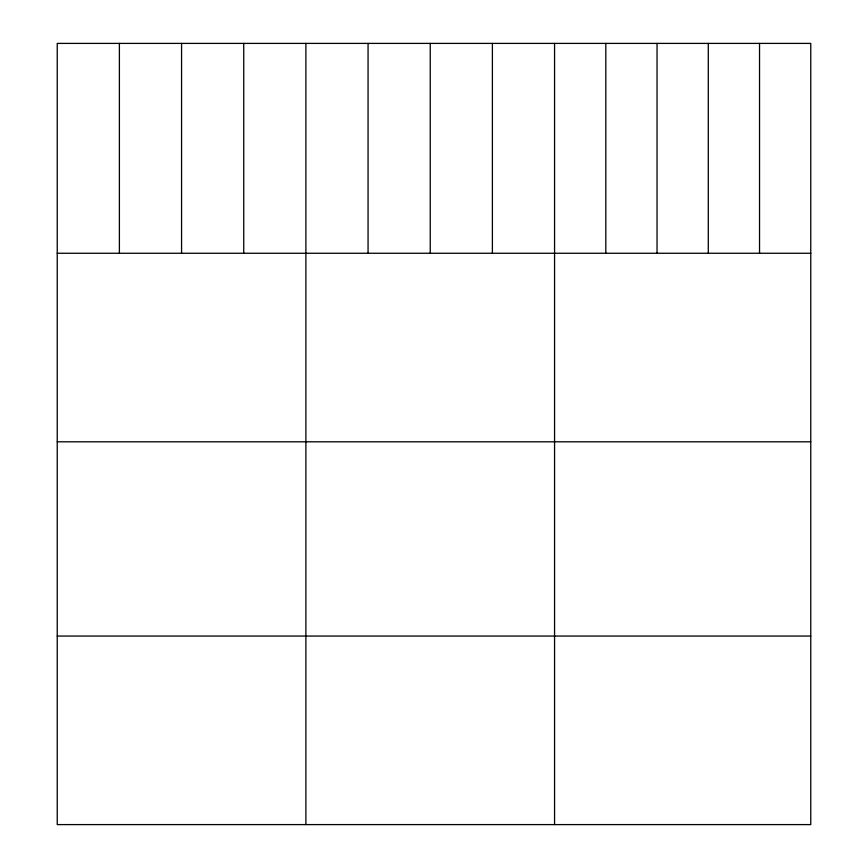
<?xml version="1.0" encoding="UTF-8"?>
<svg xmlns="http://www.w3.org/2000/svg" width="868" height="868" viewBox="0 0 868 868"><rect width="100%" height="100%" fill="white"/><g stroke="black" fill="none" stroke-linecap="round" stroke-linejoin="round"><path stroke-width="1.3" d="M810.766 253.261L810.766 824.6L57.234 824.6L57.234 43.4L810.766 43.4L810.766 253.261L57.234 253.261M57.234 441.801L810.766 441.801M57.234 636.06L810.766 636.06M759.533 43.4L759.533 253.261M708.288 43.4L708.288 253.261M657.043 43.4L657.043 253.261M605.81 43.4L605.81 253.261M554.565 43.4L554.565 824.6M492.395 43.4L492.395 253.261M430.235 43.4L430.235 253.261M368.065 43.4L368.065 253.261M305.894 43.4L305.894 824.6M243.734 43.4L243.734 253.261M181.564 43.4L181.564 253.261M119.393 43.4L119.393 253.261"/></g></svg>
